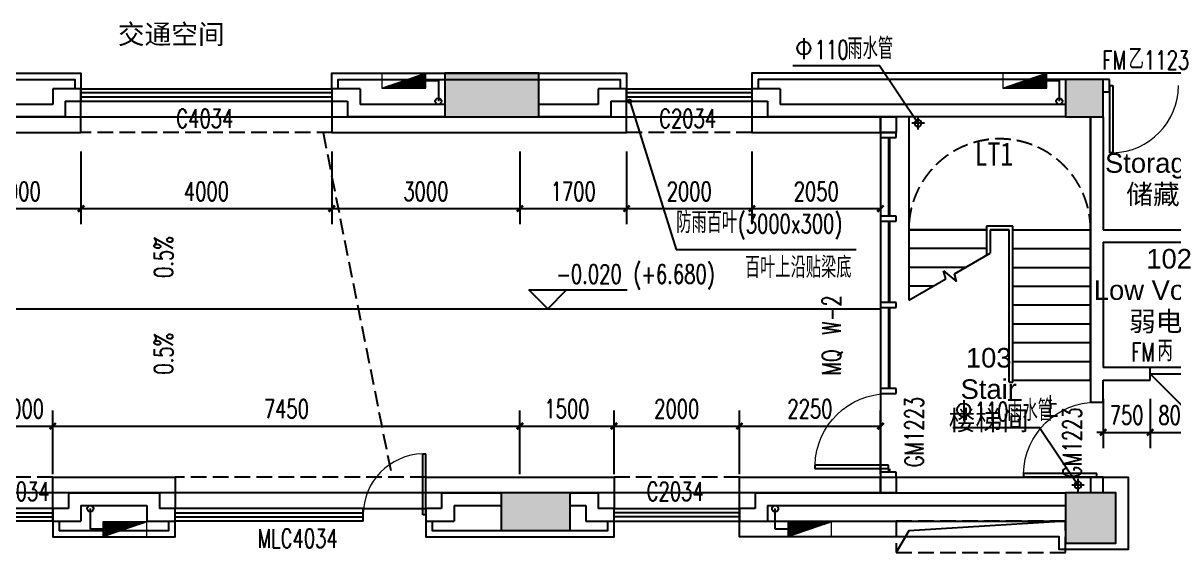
# Model space of a CAD drawing. Header units: inches. Extents: x -97096 to 280004, y -37912 to 97116.
# Drawn here: x -30424 to -12070, y 5089 to 13500 of the extents above; entities that cross this region are included whole.
import ezdxf
from ezdxf.enums import TextEntityAlignment as Align

# ---------------------------------------------------------------- set-up
doc = ezdxf.new("R2010")
doc.units = ezdxf.units.IN
doc.header["$LTSCALE"] = 1000
doc.header["$MEASUREMENT"] = 0
doc.linetypes.add('DASH', pattern=[0.35, 0.25, -0.1])
for name, color, linetype in [('3T_BAR', 7, 'Continuous'), ('A-DETL-NOTE', 1, 'Continuous'), ('COLUMN', 2, 'Continuous'), ('CURTWALL', 4, 'Continuous'), ('DIM_ELEV', 3, 'Continuous'), ('DIM_LEAD', 3, 'Continuous'), ('DIM_SYMB', 3, 'Continuous'), ('DOOR_FIRE', 4, 'Continuous'), ('DOOR_FIRE_TEXT', 7, 'Continuous'), ('PIPE', 3, 'Continuous'), ('PUB_DIM', 3, 'Continuous'), ('PUB_HATCH', 253, 'Continuous'), ('PUB_TEXT', 7, 'Continuous'), ('S-XP', 1, 'Continuous'), ('S-XP-LG', 32, 'Continuous'), ('SEE', 5, 'Continuous'), ('SLAB', 60, 'Continuous'), ('SPACE', 7, 'Continuous'), ('STAIR', 3, 'Continuous'), ('SURFACE', 6, 'Continuous'), ('SURFACE-INT', 62, 'Continuous'), ('WALL', 2, 'Continuous'), ('WINDOW', 4, 'Continuous'), ('WINDOW_TEXT', 7, 'Continuous')]:
    doc.layers.add(name, color=color, linetype=linetype)
doc.layers.add('S-XIAO', color=30, linetype='Continuous', lineweight=5)
doc.styles.add('510p-01$0$Arial_2', font='arial.ttf', dxfattribs={"height": 6.392964})
doc.styles.add('_TCH_DIM', font='SIMPLEX', dxfattribs={"bigfont": 'GBCBIG'})
doc.styles.add('_TCH_DIM_T3', font='SIMPLEX', dxfattribs={"width": 0.705882, "bigfont": 'GBCBIG'})
doc.styles.add('_TCH_WINDOW', font='SIMPLEX', dxfattribs={"bigfont": 'GBCBIG'})
doc.styles.add('DIMHT', font='', dxfattribs={"width": 0.8})
doc.styles.get('DIMHT').set_extended_font_data('SimHei')
doc.dimstyles.new('_TCH_ARCH&&100', dxfattribs={"dimtxt": 297.5, "dimasz": 100, "dimexe": 250, "dimexo": 300, "dimgap": 126.25, "dimtad": 1, "dimdec": 0, "dimzin": 0, "dimdsep": 46, "dimtxsty": '_TCH_DIM_T3', "dimblk": 'ARCHTICK', "dimcen": 0.09, "dimclrt": 7, "dimazin": 2, "dimtfac": 1, "dimtdec": 0, "dimtix": 1, "dimtmove": 2, "dimatfit": 3, "dimfxl": 1, "dimtolj": 1, "dimtzin": 0, "dimarcsym": 0})

# ---------------------------------------------------------------- blocks, each defined once
blk = doc.blocks.new('xiao2')
at = {"layer": 'S-XIAO', "linetype": 'Continuous'}
h = blk.add_hatch(dxfattribs=at)
h.set_pattern_fill('ANSI31', color=256, scale=10, angle=152.1447, style=0)
h.set_pattern_definition([(44.999815, (55471.2533, 434076.4532), (-0.8838806224, 0.8838863305), [])])
h.paths.add_polyline_path([(-345224, 932668), (-344524, 932668), (-344524, 932908)])
blk.add_lwpolyline([(-345224, 932668), (-344524, 932668), (-344524, 932908), (-345224, 932908)], close=True, dxfattribs=at)
at = {"layer": 'S-XP'}
for p, q in [((-344524, 932788), (-344324, 932788)), ((-344324, 932788), (-344324, 932458, -1000))]:
    blk.add_line(p, q, dxfattribs=at)
at = {"layer": 'S-XP-LG'}
blk.add_circle((-344324, 932458, -1000), 50, dxfattribs=at)
blk = doc.blocks.new('510p-01$0$material tag')
blk = doc.blocks.new('PIPE-110')
for p, q in [((86987.5, -205523.5), (87187.5, -205523.5)), ((87087.5, -205623.5), (87087.5, -205423.5))]:
    blk.add_line(p, q)
blk.add_circle((87087.5, -205523.5), 55)
blk = doc.blocks.new('PIPE-12F')
at = {"layer": 'DIM_SYMB'}
for points in [[(23788, -232894), (25171, -232894), (25786, -233813)], [(26338, -238669), (27721, -238669), (28336, -239588)]]:
    blk.add_lwpolyline(points, dxfattribs=at)
for points in [[(25786, -233813, 1), (25786, -233813, 1)], [(28336, -239588, 1), (28336, -239588, 1)]]:
    blk.add_lwpolyline(points, format="xyb", close=True, dxfattribs=at)
at = {"layer": 'PUB_TEXT'}
for p, q in [((23963, -232456), (23963, -232789)), ((26513, -238231), (26513, -238564))]:
    blk.add_line(p, q, dxfattribs=at)
for centre in [(23963, -232614), (26513, -238389)]:
    blk.add_circle(centre, 105, dxfattribs=at)
at = {"layer": 'PIPE', "xscale": -1}
for p in [(112874, -28290), (115424, -34065)]:
    blk.add_blockref('PIPE-110', p, dxfattribs=at)
at = {"layer": 'PUB_TEXT', "style": '_TCH_DIM', "width": 0.705882}
for p in [(24138, -232789), (26688, -238564)]:
    blk.add_text('110', height=297.5, dxfattribs=at).set_placement(p)
at = {"layer": 'PUB_TEXT', "style": '_TCH_DIM'}
for p in [(24658, -232789), (27208, -238564)]:
    blk.add_text('雨水管', height=337.6, dxfattribs=at).set_placement(p)
blk = doc.blocks.new('_ArchTick')
at = {"color": 0, "linetype": 'ByBlock', "const_width": 0.4}
blk.add_lwpolyline([(-0.5, -0.5), (0.5, 0.5)], dxfattribs=at)
blk = doc.blocks.new('*D201')
at = {"layer": 'Defpoints', "color": 0, "transparency": 16777216}
for p in [(-13200, 7800), (-12450, 7800), (-12450, 6967)]:
    blk.add_point(p, dxfattribs=at)
at = {"layer": 'PUB_DIM', "color": 0, "lineweight": -2, "transparency": 16777216}
for p, q in [((-13200, 7500), (-13200, 6717)), ((-12450, 7500), (-12450, 6717)), ((-13200, 6967), (-13300, 6967)), ((-13200, 6967), (-12450, 6967)), ((-12450, 6967), (-12350, 6967))]:
    blk.add_line(p, q, dxfattribs=at)
at = {"layer": 'PUB_DIM', "color": 0, "lineweight": -2, "transparency": 16777216, "xscale": 100, "yscale": 100, "zscale": 100}
blk.add_blockref('_ArchTick', (-13200, 6967), dxfattribs=at)
at = {"layer": 'PUB_DIM', "color": 0, "lineweight": -2, "transparency": 16777216, "xscale": 100, "yscale": 100, "zscale": 100, "rotation": 180}
blk.add_blockref('_ArchTick', (-12450, 6967), dxfattribs=at)
at = {"layer": 'PUB_DIM', "color": 7, "transparency": 16777216, "insert": (-12825, 7242), "char_height": 297.5, "attachment_point": 5, "style": '_TCH_DIM_T3'}
blk.add_mtext('\\A1;750', dxfattribs=at)
blk = doc.blocks.new('*D202')
at = {"layer": 'Defpoints', "color": 0, "transparency": 16777216}
for p in [(-12450, 7800), (-11650, 7800), (-11650, 6967)]:
    blk.add_point(p, dxfattribs=at)
at = {"layer": 'PUB_DIM', "color": 0, "lineweight": -2, "transparency": 16777216}
for p, q in [((-12450, 7500), (-12450, 6717)), ((-11650, 7500), (-11650, 6717)), ((-12450, 6967), (-11650, 6967))]:
    blk.add_line(p, q, dxfattribs=at)
at = {"layer": 'PUB_DIM', "color": 0, "lineweight": -2, "transparency": 16777216, "xscale": 100, "yscale": 100, "zscale": 100, "rotation": 180}
blk.add_blockref('_ArchTick', (-12450, 6967), dxfattribs=at)
at = {"layer": 'PUB_DIM', "color": 0, "lineweight": -2, "transparency": 16777216, "xscale": 100, "yscale": 100, "zscale": 100}
blk.add_blockref('_ArchTick', (-11650, 6967), dxfattribs=at)
at = {"layer": 'PUB_DIM', "color": 7, "transparency": 16777216, "insert": (-12050, 7242), "char_height": 297.5, "attachment_point": 5, "style": '_TCH_DIM_T3'}
blk.add_mtext('\\A1;800', dxfattribs=at)
blk = doc.blocks.new('*D360')
at = {"layer": 'Defpoints', "color": 0, "transparency": 16777216}
for p in [(-16750, 7067), (-19000, 6000), (-16750, 6000)]:
    blk.add_point(p, dxfattribs=at)
at = {"layer": 'PUB_DIM', "color": 0, "lineweight": -2, "transparency": 16777216}
for p, q in [((-19000, 6300), (-19000, 7317)), ((-16750, 6300), (-16750, 7317)), ((-19000, 7067), (-16750, 7067))]:
    blk.add_line(p, q, dxfattribs=at)
at = {"layer": 'PUB_DIM', "color": 0, "lineweight": -2, "transparency": 16777216, "xscale": 100, "yscale": 100, "zscale": 100, "rotation": 180}
blk.add_blockref('_ArchTick', (-19000, 7067), dxfattribs=at)
at = {"layer": 'PUB_DIM', "color": 0, "lineweight": -2, "transparency": 16777216, "xscale": 100, "yscale": 100, "zscale": 100}
blk.add_blockref('_ArchTick', (-16750, 7067), dxfattribs=at)
at = {"layer": 'PUB_DIM', "color": 7, "transparency": 16777216, "insert": (-17875, 7342), "char_height": 297.5, "attachment_point": 5, "style": '_TCH_DIM_T3'}
blk.add_mtext('\\A1;2250', dxfattribs=at)
blk = doc.blocks.new('*D361')
at = {"layer": 'Defpoints', "color": 0, "transparency": 16777216}
for p in [(-19000, 7067), (-21000, 6000), (-19000, 6000)]:
    blk.add_point(p, dxfattribs=at)
at = {"layer": 'PUB_DIM', "color": 0, "lineweight": -2, "transparency": 16777216}
for p, q in [((-21000, 6300), (-21000, 7317)), ((-19000, 6300), (-19000, 7317)), ((-21000, 7067), (-19000, 7067))]:
    blk.add_line(p, q, dxfattribs=at)
at = {"layer": 'PUB_DIM', "color": 0, "lineweight": -2, "transparency": 16777216, "xscale": 100, "yscale": 100, "zscale": 100, "rotation": 180}
blk.add_blockref('_ArchTick', (-21000, 7067), dxfattribs=at)
at = {"layer": 'PUB_DIM', "color": 0, "lineweight": -2, "transparency": 16777216, "xscale": 100, "yscale": 100, "zscale": 100}
blk.add_blockref('_ArchTick', (-19000, 7067), dxfattribs=at)
at = {"layer": 'PUB_DIM', "color": 7, "transparency": 16777216, "insert": (-20000, 7342), "char_height": 297.5, "attachment_point": 5, "style": '_TCH_DIM_T3'}
blk.add_mtext('\\A1;2000', dxfattribs=at)
blk = doc.blocks.new('*D362')
at = {"layer": 'Defpoints', "color": 0, "transparency": 16777216}
for p in [(-21000, 7067), (-22500, 6000), (-21000, 6000)]:
    blk.add_point(p, dxfattribs=at)
at = {"layer": 'PUB_DIM', "color": 0, "lineweight": -2, "transparency": 16777216}
for p, q in [((-22500, 6300), (-22500, 7317)), ((-21000, 6300), (-21000, 7317)), ((-22500, 7067), (-21000, 7067))]:
    blk.add_line(p, q, dxfattribs=at)
at = {"layer": 'PUB_DIM', "color": 0, "lineweight": -2, "transparency": 16777216, "xscale": 100, "yscale": 100, "zscale": 100, "rotation": 180}
blk.add_blockref('_ArchTick', (-22500, 7067), dxfattribs=at)
at = {"layer": 'PUB_DIM', "color": 0, "lineweight": -2, "transparency": 16777216, "xscale": 100, "yscale": 100, "zscale": 100}
blk.add_blockref('_ArchTick', (-21000, 7067), dxfattribs=at)
at = {"layer": 'PUB_DIM', "color": 7, "transparency": 16777216, "insert": (-21750, 7342), "char_height": 297.5, "attachment_point": 5, "style": '_TCH_DIM_T3'}
blk.add_mtext('\\A1;1500', dxfattribs=at)
blk = doc.blocks.new('*D363')
at = {"layer": 'Defpoints', "color": 0, "transparency": 16777216}
for p in [(-22500, 7067), (-29950, 6000), (-22500, 6000)]:
    blk.add_point(p, dxfattribs=at)
at = {"layer": 'PUB_DIM', "color": 0, "lineweight": -2, "transparency": 16777216}
for p, q in [((-29950, 6300), (-29950, 7317)), ((-22500, 6300), (-22500, 7317)), ((-29950, 7067), (-22500, 7067))]:
    blk.add_line(p, q, dxfattribs=at)
at = {"layer": 'PUB_DIM', "color": 0, "lineweight": -2, "transparency": 16777216, "xscale": 100, "yscale": 100, "zscale": 100, "rotation": 180}
blk.add_blockref('_ArchTick', (-29950, 7067), dxfattribs=at)
at = {"layer": 'PUB_DIM', "color": 0, "lineweight": -2, "transparency": 16777216, "xscale": 100, "yscale": 100, "zscale": 100}
blk.add_blockref('_ArchTick', (-22500, 7067), dxfattribs=at)
at = {"layer": 'PUB_DIM', "color": 7, "transparency": 16777216, "insert": (-26225, 7342), "char_height": 297.5, "attachment_point": 5, "style": '_TCH_DIM_T3'}
blk.add_mtext('\\A1;7450', dxfattribs=at)
blk = doc.blocks.new('*D364')
at = {"layer": 'Defpoints', "color": 0, "transparency": 16777216}
for p in [(-29950, 7067), (-30950, 6000), (-29950, 6000)]:
    blk.add_point(p, dxfattribs=at)
at = {"layer": 'PUB_DIM', "color": 0, "lineweight": -2, "transparency": 16777216}
for p, q in [((-30950, 6300), (-30950, 7317)), ((-29950, 6300), (-29950, 7317)), ((-30950, 7067), (-29950, 7067))]:
    blk.add_line(p, q, dxfattribs=at)
at = {"layer": 'PUB_DIM', "color": 0, "lineweight": -2, "transparency": 16777216, "xscale": 100, "yscale": 100, "zscale": 100, "rotation": 180}
blk.add_blockref('_ArchTick', (-30950, 7067), dxfattribs=at)
at = {"layer": 'PUB_DIM', "color": 0, "lineweight": -2, "transparency": 16777216, "xscale": 100, "yscale": 100, "zscale": 100}
blk.add_blockref('_ArchTick', (-29950, 7067), dxfattribs=at)
at = {"layer": 'PUB_DIM', "color": 7, "transparency": 16777216, "insert": (-30450, 7342), "char_height": 297.5, "attachment_point": 5, "style": '_TCH_DIM_T3'}
blk.add_mtext('\\A1;1000', dxfattribs=at)
blk = doc.blocks.new('*D371')
at = {"layer": 'Defpoints', "color": 0, "transparency": 16777216}
for p in [(-18800, 11750), (-16750, 11750), (-16750, 10538)]:
    blk.add_point(p, dxfattribs=at)
at = {"layer": 'PUB_DIM', "color": 0, "lineweight": -2, "transparency": 16777216}
for p, q in [((-18800, 11450), (-18800, 10288)), ((-16750, 11450), (-16750, 10288)), ((-18800, 10538), (-16750, 10538))]:
    blk.add_line(p, q, dxfattribs=at)
at = {"layer": 'PUB_DIM', "color": 0, "lineweight": -2, "transparency": 16777216, "xscale": 100, "yscale": 100, "zscale": 100, "rotation": 180}
blk.add_blockref('_ArchTick', (-18800, 10538), dxfattribs=at)
at = {"layer": 'PUB_DIM', "color": 0, "lineweight": -2, "transparency": 16777216, "xscale": 100, "yscale": 100, "zscale": 100}
blk.add_blockref('_ArchTick', (-16750, 10538), dxfattribs=at)
at = {"layer": 'PUB_DIM', "color": 7, "transparency": 16777216, "insert": (-17775, 10813), "char_height": 297.5, "attachment_point": 5, "style": '_TCH_DIM_T3'}
blk.add_mtext('\\A1;2050', dxfattribs=at)
blk = doc.blocks.new('*D372')
at = {"layer": 'Defpoints', "color": 0, "transparency": 16777216}
for p in [(-20800, 11750), (-18800, 11750), (-18800, 10538)]:
    blk.add_point(p, dxfattribs=at)
at = {"layer": 'PUB_DIM', "color": 0, "lineweight": -2, "transparency": 16777216}
for p, q in [((-20800, 11450), (-20800, 10288)), ((-18800, 11450), (-18800, 10288)), ((-20800, 10538), (-18800, 10538))]:
    blk.add_line(p, q, dxfattribs=at)
at = {"layer": 'PUB_DIM', "color": 0, "lineweight": -2, "transparency": 16777216, "xscale": 100, "yscale": 100, "zscale": 100, "rotation": 180}
blk.add_blockref('_ArchTick', (-20800, 10538), dxfattribs=at)
at = {"layer": 'PUB_DIM', "color": 0, "lineweight": -2, "transparency": 16777216, "xscale": 100, "yscale": 100, "zscale": 100}
blk.add_blockref('_ArchTick', (-18800, 10538), dxfattribs=at)
at = {"layer": 'PUB_DIM', "color": 7, "transparency": 16777216, "insert": (-19800, 10813), "char_height": 297.5, "attachment_point": 5, "style": '_TCH_DIM_T3'}
blk.add_mtext('\\A1;2000', dxfattribs=at)
blk = doc.blocks.new('*D373')
at = {"layer": 'Defpoints', "color": 0, "transparency": 16777216}
for p in [(-22500, 11750), (-20800, 11750), (-20800, 10538)]:
    blk.add_point(p, dxfattribs=at)
at = {"layer": 'PUB_DIM', "color": 0, "lineweight": -2, "transparency": 16777216}
for p, q in [((-22500, 11450), (-22500, 10288)), ((-20800, 11450), (-20800, 10288)), ((-22500, 10538), (-20800, 10538))]:
    blk.add_line(p, q, dxfattribs=at)
at = {"layer": 'PUB_DIM', "color": 0, "lineweight": -2, "transparency": 16777216, "xscale": 100, "yscale": 100, "zscale": 100, "rotation": 180}
blk.add_blockref('_ArchTick', (-22500, 10538), dxfattribs=at)
at = {"layer": 'PUB_DIM', "color": 0, "lineweight": -2, "transparency": 16777216, "xscale": 100, "yscale": 100, "zscale": 100}
blk.add_blockref('_ArchTick', (-20800, 10538), dxfattribs=at)
at = {"layer": 'PUB_DIM', "color": 7, "transparency": 16777216, "insert": (-21650, 10813), "char_height": 297.5, "attachment_point": 5, "style": '_TCH_DIM_T3'}
blk.add_mtext('\\A1;1700', dxfattribs=at)
blk = doc.blocks.new('*D374')
at = {"layer": 'Defpoints', "color": 0, "transparency": 16777216}
for p in [(-25500, 11750), (-22500, 11750), (-22500, 10538)]:
    blk.add_point(p, dxfattribs=at)
at = {"layer": 'PUB_DIM', "color": 0, "lineweight": -2, "transparency": 16777216}
for p, q in [((-25500, 11450), (-25500, 10288)), ((-22500, 11450), (-22500, 10288)), ((-25500, 10538), (-22500, 10538))]:
    blk.add_line(p, q, dxfattribs=at)
at = {"layer": 'PUB_DIM', "color": 0, "lineweight": -2, "transparency": 16777216, "xscale": 100, "yscale": 100, "zscale": 100, "rotation": 180}
blk.add_blockref('_ArchTick', (-25500, 10538), dxfattribs=at)
at = {"layer": 'PUB_DIM', "color": 0, "lineweight": -2, "transparency": 16777216, "xscale": 100, "yscale": 100, "zscale": 100}
blk.add_blockref('_ArchTick', (-22500, 10538), dxfattribs=at)
at = {"layer": 'PUB_DIM', "color": 7, "transparency": 16777216, "insert": (-24000, 10813), "char_height": 297.5, "attachment_point": 5, "style": '_TCH_DIM_T3'}
blk.add_mtext('\\A1;3000', dxfattribs=at)
blk = doc.blocks.new('*D375')
at = {"layer": 'Defpoints', "color": 0, "transparency": 16777216}
for p in [(-29500, 11750), (-25500, 11750), (-25500, 10538)]:
    blk.add_point(p, dxfattribs=at)
at = {"layer": 'PUB_DIM', "color": 0, "lineweight": -2, "transparency": 16777216}
for p, q in [((-29500, 11450), (-29500, 10288)), ((-25500, 11450), (-25500, 10288)), ((-29500, 10538), (-25500, 10538))]:
    blk.add_line(p, q, dxfattribs=at)
at = {"layer": 'PUB_DIM', "color": 0, "lineweight": -2, "transparency": 16777216, "xscale": 100, "yscale": 100, "zscale": 100, "rotation": 180}
blk.add_blockref('_ArchTick', (-29500, 10538), dxfattribs=at)
at = {"layer": 'PUB_DIM', "color": 0, "lineweight": -2, "transparency": 16777216, "xscale": 100, "yscale": 100, "zscale": 100}
blk.add_blockref('_ArchTick', (-25500, 10538), dxfattribs=at)
at = {"layer": 'PUB_DIM', "color": 7, "transparency": 16777216, "insert": (-27500, 10813), "char_height": 297.5, "attachment_point": 5, "style": '_TCH_DIM_T3'}
blk.add_mtext('\\A1;4000', dxfattribs=at)
blk = doc.blocks.new('*D376')
at = {"layer": 'Defpoints', "color": 0, "transparency": 16777216}
for p in [(-31500, 11750), (-29500, 11750), (-29500, 10538)]:
    blk.add_point(p, dxfattribs=at)
at = {"layer": 'PUB_DIM', "color": 0, "lineweight": -2, "transparency": 16777216}
for p, q in [((-31500, 11450), (-31500, 10288)), ((-29500, 11450), (-29500, 10288)), ((-31500, 10538), (-29500, 10538))]:
    blk.add_line(p, q, dxfattribs=at)
at = {"layer": 'PUB_DIM', "color": 0, "lineweight": -2, "transparency": 16777216, "xscale": 100, "yscale": 100, "zscale": 100, "rotation": 180}
blk.add_blockref('_ArchTick', (-31500, 10538), dxfattribs=at)
at = {"layer": 'PUB_DIM', "color": 0, "lineweight": -2, "transparency": 16777216, "xscale": 100, "yscale": 100, "zscale": 100}
blk.add_blockref('_ArchTick', (-29500, 10538), dxfattribs=at)
at = {"layer": 'PUB_DIM', "color": 7, "transparency": 16777216, "insert": (-30500, 10813), "char_height": 297.5, "attachment_point": 5, "style": '_TCH_DIM_T3'}
blk.add_mtext('\\A1;2000', dxfattribs=at)
blk = doc.blocks.new('_FZH')
blk.add_lwpolyline([(-0.5, -0.5), (0.5, -0.5), (0.5, 0.5), (-0.5, 0.5)], close=True)
at = {"layer": 'PUB_HATCH'}
blk.add_solid([(-0.5, -0.5), (0.5, -0.5), (-0.5, 0.5), (0.5, 0.5)], dxfattribs=at)
blk = doc.blocks.new('$TCHSYS$WIN2D')
for p, q in [((-0.5, 0.5), (0.5, 0.5)), ((-0.5, 0.5), (-0.5, -0.5)), ((0.5, 0.5), (0.5, -0.5)), ((0.5, 0.1667), (-0.5, 0.1667)), ((0.5, -0.1667), (-0.5, -0.1667)), ((-0.5, -0.5), (0.5, -0.5))]:
    blk.add_line(p, q)
blk = doc.blocks.new('$DorLib2D$00000114')
at = {"color": 0}
blk.add_line((0.5, 0), (-0.207, 0.707), dxfattribs=at)
blk.add_arc((0.5, 0), 1, 135, 180, dxfattribs=at)
blk = doc.blocks.new('$DorLib2D$00000001')
for p, q in [((0.45, 0.975), (0.5, 0.975)), ((0.45, 0), (0.45, 0.975)), ((0.5, 0), (0.5, 0.975)), ((0.5, 0), (0.45, 0))]:
    blk.add_line(p, q)
at = {"lineweight": 13}
blk.add_arc((0.475, 0), 0.975, 91.4693, 180, dxfattribs=at)

msp = doc.modelspace()

# ---------------------------------------------------------------- linework, layer by layer
at = {"layer": '3T_BAR'}
for p, q in [((-16750, 11750), (-16750, 11670)), ((-16500, 11750), (-16750, 11750)), ((-16500, 11670), (-16500, 11750)), ((-16750, 11670), (-16500, 11670)), ((-16750, 10415), (-16750, 10335)), ((-16500, 10415), (-16750, 10415)), ((-16750, 10335), (-16500, 10335)), ((-16500, 10335), (-16500, 10415)), ((-16750, 9040), (-16750, 8960)), ((-16500, 9040), (-16750, 9040)), ((-16500, 8960), (-16500, 9040)), ((-16750, 8960), (-16500, 8960)), ((-16750, 7665), (-16750, 7585)), ((-16500, 7665), (-16750, 7665)), ((-16750, 7585), (-16500, 7585)), ((-16500, 7585), (-16500, 7665)), ((-16750, 6330), (-16750, 6250)), ((-16500, 6330), (-16750, 6330)), ((-16750, 6250), (-16500, 6250)), ((-16500, 6250), (-16500, 6330))]:
    msp.add_line(p, q, dxfattribs=at)
for points in [[(-16500, 11750), (-16750, 11750), (-16750, 12000), (-16500, 12000)], [(-16500, 6000), (-16750, 6000), (-16750, 6250), (-16500, 6250)]]:
    msp.add_lwpolyline(points, close=True, dxfattribs=at)
at = {"layer": 'CURTWALL'}
for p, q in [((-16625, 11670), (-16625, 10415)), ((-16605, 11670), (-16605, 10415)), ((-16625, 10335), (-16625, 9040)), ((-16605, 10335), (-16605, 9040)), ((-16625, 8960), (-16625, 7665)), ((-16605, 8960), (-16605, 7665)), ((-16625, 6385), (-16625, 6330)), ((-16605, 6385), (-16605, 6330))]:
    msp.add_line(p, q, dxfattribs=at)
at = {"layer": 'DIM_ELEV'}
for p, q in [((-22055.9, 8939.9), (-22355.9, 9239.9)), ((-22355.9, 9239.9), (-20790.9, 9239.9)), ((-22055.9, 8939.9), (-21755.9, 9239.9))]:
    msp.add_line(p, q, dxfattribs=at)
at = {"layer": 'DIM_LEAD'}
for p, q in [((-20750, 12250), (-20011.2, 9887.1)), ((-20011.2, 9887.1), (-17140.2, 9887.1))]:
    msp.add_line(p, q, dxfattribs=at)
at = {"layer": 'DIM_LEAD', "const_width": 40}
msp.add_lwpolyline([(-20756, 12269.1, 1), (-20744, 12230.9, 1)], format="xyb", close=True, dxfattribs=at)
at = {"layer": 'DIM_SYMB'}
msp.add_line((-40500, 8939.9), (-16750, 8939.9), dxfattribs=at)
for points in [[(-14050, 7650.1, 0, 0, 0), (-14050, 11100.1, 0, 0, 0), (-15650, 11100.1, 0, 0, 0), (-15650, 9900.1, 80, 0, 0), (-15650, 9600.1, 0, 0, 0)], [(-27929, 10542.3, 0, 0, 0), (-27929, 9300, 80, 0, 0), (-27929, 9000, 0, 0, 0)], [(-27929, 7457.7, 0, 0, 0), (-27929, 8700, 80, 0, 0), (-27929, 9000, 0, 0, 0)]]:
    msp.add_lwpolyline(points, format="xyseb", dxfattribs=at)
msp.add_lwpolyline([(-13800, 5550), (-16301, 5397.2), (-16500, 5050)], dxfattribs=at)
at = {"layer": 'DIM_SYMB', "linetype": 'DASH'}
msp.add_lwpolyline([(-16500, 5050), (-13800, 5050), (-13800, 5550), (-16500, 5550)], close=True, dxfattribs=at)
at = {"layer": 'DOOR_FIRE'}
for p, q in [((-11650, 8000), (-12450, 8000)), ((-12450, 7900, 100), (-11650, 7900, 100))]:
    msp.add_line(p, q, dxfattribs=at)
at = {"layer": 'SEE', "linetype": 'DASH'}
for p, q in [((-18800, 11750), (-20800, 11750)), ((-29950, 6250), (-30950, 6250)), ((-24000, 6250), (-28000, 6250)), ((-19000, 6250), (-21000, 6250))]:
    msp.add_line(p, q, dxfattribs=at)
msp.add_lwpolyline([(-25487.6, 11750), (-29500, 11750)], dxfattribs=at)
at = {"layer": 'SLAB'}
msp.add_lwpolyline([(-16750, 30000), (-16750, 24000), (-47200, 24000), (-47200, 12000), (-16750, 12000.1), (-16750, 6000), (-41200, 6000), (-41200, -5856.5), (-40402.5, -9843.9), (-21183.1, -6000), (-9380, -6000), (-9380, 40), (-7030.7, 40), (-6722.7, -1500), (6722.7, -1500)], dxfattribs=at)
at = {"layer": 'STAIR'}
for p, q in [((-13800, 12000.1), (-16300, 12000.1)), ((-16300, 12000.1), (-16300, 10200.1)), ((-13400, 10200.1), (-13400, 12000)), ((-16300, 10200.1), (-16300, 9074.8)), ((-15060, 10200.1), (-16300, 10200.1)), ((-16300, 10200.1), (-15060, 10200.1)), ((-14640, 10260.1), (-15060, 10260.1)), ((-15060, 10260.1), (-15060, 9790.7)), ((-15000, 10200.1), (-15000, 9825.3)), ((-14700, 10200.1), (-15000, 10200.1)), ((-15000, 10200.1), (-15000, 9825.3)), ((-15000, 10200.1), (-14700, 10200.1)), ((-14700, 7800.1), (-14700, 10200.1)), ((-14700, 7770.1), (-14700, 10200.1)), ((-14640, 7770.1), (-14640, 10260.1)), ((-14640, 10200.1), (-13400, 10200.1)), ((-14640, 10200.1), (-13400, 10200.1)), ((-13400, 7800.1), (-13400, 10200.1)), ((-15060, 9900.1), (-16300, 9900.1)), ((-15572.2, 9495), (-15000, 9825.3)), ((-14640, 9900.1), (-13400, 9900.1)), ((-15390.2, 9600.1), (-16300, 9600.1)), ((-15710.5, 9415.1), (-15745.5, 9545.5)), ((-15745.5, 9545.5), (-15539.4, 9372.6)), ((-14640, 9600.1), (-13400, 9600.1)), ((-16300, 9074.8), (-15710.5, 9415.1)), ((-15539.4, 9372.6), (-15572.2, 9495)), ((-15909.8, 9300.1), (-16300, 9300.1)), ((-14640, 9300.1), (-13400, 9300.1)), ((-14640, 9000.1), (-13400, 9000.1)), ((-14640, 8700.1), (-13400, 8700.1)), ((-14640, 8400.1), (-13400, 8400.1)), ((-14640, 8100.1), (-13400, 8100.1)), ((-14700, 7770.1), (-14640, 7770.1)), ((-14640, 7800.1), (-13400, 7800.1))]:
    msp.add_line(p, q, dxfattribs=at)
at = {"layer": 'STAIR', "linetype": 'DASH'}
msp.add_line((-25640.1, 11750), (-24540.1, 6250), dxfattribs=at)
msp.add_arc((-14850, 10200.1), 1450, 359.99721, 180.00279, dxfattribs=at)
at = {"layer": 'SURFACE'}
for points in [[(-33900, 12250), (-33900, 11750), (-29500, 11750), (-29500, 12250)], [(-25500, 12250), (-25500, 11750), (-20800, 11750), (-20800, 12250)], [(-18800, 12250), (-18800, 11750), (-16500, 11750)], [(-29950, 5750), (-29950, 6250), (-28000, 6250), (-28000, 5750)], [(-24000, 5750), (-24000, 6250), (-21000, 6250), (-21000, 5750)], [(-19000, 5750), (-19000, 6250), (-13400, 6250)]]:
    msp.add_lwpolyline(points, dxfattribs=at)
at = {"layer": 'SURFACE-INT'}
for points in [[(-33900, 12449.9), (-33900, 12699.9), (-29500, 12699.9), (-29500, 12450)], [(-25500, 12450), (-25500, 12700), (-20799.9, 12700), (-20799.9, 12450)], [(-11684.3, 12600), (-11704.3, 12700), (-18799.9, 12700), (-18799.9, 12450)], [(-33800, 12449.9), (-33800, 12599.9), (-29600, 12599.9), (-29600, 12450)], [(-25400, 12450), (-25400, 12600), (-20899.9, 12600), (-20899.9, 12450)], [(-13300, 12600), (-18699.9, 12600), (-18699.9, 12450)], [(-16500, 6250), (-12800, 6250), (-12800, 5100), (-13900, 5100), (-13900, 5300), (-19000, 5300), (-19000, 5550)], [(-29950, 5550), (-29950, 5300), (-28000, 5300), (-28000, 5550)], [(-29850, 5550), (-29850, 5400), (-28100, 5400), (-28100, 5550)], [(-24000, 5550), (-24000, 5300), (-21000, 5300), (-21000, 5550)], [(-23900, 5550), (-23900, 5400), (-21100, 5400), (-21100, 5550)], [(-18550, 5550), (-13800, 5550)]]:
    msp.add_lwpolyline(points, dxfattribs=at)
at = {"layer": 'WALL'}
for p, q in [((-13100, 12600), (-13200, 12600)), ((-13100, 12400), (-13100, 12600)), ((-29950, 12450), (-29950, 12200)), ((-29500, 12450), (-29950, 12450)), ((-29500, 12250), (-29500, 12450)), ((-25050, 12450), (-25500, 12450)), ((-25500, 12450), (-25500, 12250)), ((-25050, 12450), (-25050, 12200)), ((-21250, 12450), (-21250, 12200)), ((-20800, 12450), (-21250, 12450)), ((-20800, 12250), (-20800, 12450)), ((-18350, 12450), (-18800, 12450)), ((-18800, 12450), (-18800, 12250)), ((-18350, 12450), (-18350, 12200)), ((-13200, 12400), (-13100, 12400)), ((-29950, 12200), (-31200, 12200)), ((-29750, 12250), (-29750, 12000)), ((-29750, 12250), (-29500, 12250)), ((-25500, 12250), (-25250, 12250)), ((-25250, 12250), (-25250, 12000)), ((-23700, 12200), (-25050, 12200)), ((-21250, 12200), (-22200, 12200)), ((-21050, 12250), (-21050, 12000)), ((-21050, 12250), (-20800, 12250)), ((-18800, 12250), (-18550, 12250)), ((-18550, 12250), (-18550, 12000)), ((-13800, 12200), (-18350, 12200)), ((-29750, 12000), (-31200, 12000)), ((-23700, 12000), (-25250, 12000)), ((-23700, 12000), (-23700, 12000)), ((-23100, 12000), (-23100, 12000)), ((-22500, 12000), (-22500, 12000)), ((-21050, 12000), (-22200, 12000)), ((-13800, 12000), (-18550, 12000)), ((-13400, 12000), (-13400, 10200)), ((-13200, 12000), (-13200, 10200)), ((-13400, 10200), (-13400, 7800)), ((-13200, 10200), (-11408.3, 10200)), ((-13200, 10000), (-11368.3, 10000)), ((-13200, 10000), (-13200, 8000)), ((-12450, 8000), (-13200, 8000)), ((-12450, 7800), (-12450, 8000)), ((-13400, 7800), (-13400, 7450)), ((-13200, 7800), (-12450, 7800)), ((-13200, 7450), (-13200, 7800)), ((-13400, 7450), (-13200, 7450)), ((-13200, 6250), (-13400, 6250)), ((-13400, 6250), (-13400, 6000)), ((-13200, 6000), (-13200, 6250)), ((-29700, 6000), (-29700, 5750)), ((-29700, 6000), (-28250, 6000)), ((-28250, 6000), (-28250, 5750)), ((-23750, 6000), (-23750, 5750)), ((-23750, 6000), (-22800, 6000)), ((-21700, 6000), (-21250, 6000)), ((-21250, 6000), (-21250, 5750)), ((-18750, 6000), (-18750, 5750)), ((-18750, 6000), (-13800, 6000)), ((-29700, 5750), (-29950, 5750)), ((-29950, 5750), (-29950, 5550)), ((-29500, 5800), (-29500, 5550)), ((-29500, 5800), (-28450, 5800)), ((-28450, 5800), (-28450, 5550)), ((-28000, 5750), (-28250, 5750)), ((-28000, 5550), (-28000, 5750)), ((-23750, 5750), (-24000, 5750)), ((-24000, 5750), (-24000, 5550)), ((-23550, 5800), (-23550, 5550)), ((-23550, 5800), (-22800, 5800)), ((-21700, 5800), (-21450, 5800)), ((-21450, 5800), (-21450, 5550)), ((-21000, 5750), (-21250, 5750)), ((-21000, 5550), (-21000, 5750)), ((-18750, 5750), (-19000, 5750)), ((-19000, 5750), (-19000, 5550)), ((-18550, 5800), (-18550, 5550)), ((-18550, 5800), (-13800, 5800)), ((-29950, 5550), (-29500, 5550)), ((-28450, 5550), (-28000, 5550)), ((-24000, 5550), (-23550, 5550)), ((-21450, 5550), (-21000, 5550)), ((-19000, 5550), (-18550, 5550))]:
    msp.add_line(p, q, dxfattribs=at)
at = {"layer": 'WINDOW'}
msp.add_line((-25000, 5750), (-24000, 5750), dxfattribs=at)

# ---------------------------------------------------------------- block references
for p, rotation in [((320527.1, -920207.1), 0.0001850067465493368), ((330427.1, -920207.1), 0.0001850067465493368), ((-373677.1, 938207.1), 180.0001850067466), ((-362757.1, 938207.1), 180.0001850067466)]:
    msp.add_blockref('xiao2', p, dxfattribs=dict(rotation=rotation))
at = {"layer": 'A-DETL-NOTE'}
ref = msp.add_blockref('510p-01$0$material tag', (-208439.6, -61511.5), dxfattribs=dict(at, xscale=3.125, yscale=3.125, zscale=3.125))
ref.add_attrib('ROOM_TAG', '127', dxfattribs={"layer": '0', "height": 312.5, "style": '510p-01$0$Arial_2'}).set_placement((-28059.9, 14320.7), align=Align.MIDDLE_CENTER)
ref.add_attrib('NAME_ENG', 'Circulation', dxfattribs={"layer": '0', "height": 312.5, "style": '510p-01$0$Arial_2'}).set_placement((-28059.9, 13820.7), align=Align.MIDDLE_CENTER)
ref.add_attrib('NAME_CN', '交通空间', dxfattribs={"layer": '0', "height": 312.5, "style": '510p-01$0$Arial_2'}).set_placement((-28059.9, 13320.7), align=Align.MIDDLE_CENTER)
ref = msp.add_blockref('510p-01$0$material tag', (-192785.2, -64066.3), dxfattribs=dict(at, xscale=3.125, yscale=3.125, zscale=3.125))
ref.add_attrib('NAME_ENG', 'Storage', dxfattribs={"layer": '0', "height": 312.5, "style": '510p-01$0$Arial_2'}).set_placement((-12405.6, 11265.9), align=Align.MIDDLE_CENTER)
ref.add_attrib('NAME_CN', '储藏', dxfattribs={"layer": '0', "height": 312.5, "style": '510p-01$0$Arial_2'}).set_placement((-12405.6, 10765.9), align=Align.MIDDLE_CENTER)
ref = msp.add_blockref('510p-01$0$material tag', (-192527.3, -66094.7), dxfattribs=dict(at, xscale=3.125, yscale=3.125, zscale=3.125))
ref.add_attrib('ROOM_TAG', '102', dxfattribs={"layer": '0', "height": 312.5, "style": '510p-01$0$Arial_2'}).set_placement((-12147.6, 9737.5), align=Align.MIDDLE_CENTER)
ref.add_attrib('NAME_ENG', 'Low Voltage', dxfattribs={"layer": '0', "height": 312.5, "style": '510p-01$0$Arial_2'}).set_placement((-12147.6, 9237.5), align=Align.MIDDLE_CENTER)
ref.add_attrib('NAME_CN', '弱电井', dxfattribs={"layer": '0', "height": 312.5, "style": '510p-01$0$Arial_2'}).set_placement((-12147.6, 8737.5), align=Align.MIDDLE_CENTER)
ref = msp.add_blockref('510p-01$0$material tag', (-195404.2, -67675.3), dxfattribs=dict(at, xscale=3.125, yscale=3.125, zscale=3.125))
ref.add_attrib('ROOM_TAG', '103', dxfattribs={"layer": '0', "height": 312.5, "style": '510p-01$0$Arial_2'}).set_placement((-15024.6, 8156.9), align=Align.MIDDLE_CENTER)
ref.add_attrib('NAME_ENG', 'Stair', dxfattribs={"layer": '0', "height": 312.5, "style": '510p-01$0$Arial_2'}).set_placement((-15024.6, 7656.9), align=Align.MIDDLE_CENTER)
ref.add_attrib('NAME_CN', '楼梯间', dxfattribs={"layer": '0', "height": 312.5, "style": '510p-01$0$Arial_2'}).set_placement((-15024.6, 7156.9), align=Align.MIDDLE_CENTER)
at = {"layer": 'COLUMN'}
for p, xscale, yscale, zscale in [((-22950, 12350), 1500.000000000131, 700.0000000000146, 700.0000000000146), ((-13500, 12300), 600, 600, 600)]:
    msp.add_blockref('_FZH', p, dxfattribs=dict(at, xscale=xscale, yscale=yscale, zscale=zscale))
for p, xscale, yscale, zscale, rotation in [((-22250, 5700), 1099.999999999531, 600.0000000005093, 600.0000000005093, 359.9999999999788), ((-13400, 5600), 799.9999999999382, 799.9999999999382, 799.9999999999382, 2.605510395055114e-12)]:
    msp.add_blockref('_FZH', p, dxfattribs=dict(at, xscale=xscale, yscale=yscale, zscale=zscale, rotation=rotation))
at = {"layer": 'DOOR_FIRE', "zscale": 200}
for name, p, xscale, yscale in [('$DorLib2D$00000001', (-12550, 12500), -1100, -1100), ('$DorLib2D$00000114', (-12050, 7900), -800, -800)]:
    msp.add_blockref(name, p, dxfattribs=dict(at, xscale=xscale, yscale=yscale))
at = {"layer": 'DOOR_FIRE'}
ref = msp.add_blockref('$DorLib2D$00000001', (-16625, 6985), dxfattribs=dict(at, xscale=1200, yscale=-1200, zscale=250, rotation=270.0000000000063))
ref.add_attrib('A', 'GM1223', (-16063.7, 6410), dxfattribs={"layer": 'DOOR_FIRE_TEXT', "height": 297.5, "rotation": 90, "style": '_TCH_WINDOW', "width": 0.705882})
ref = msp.add_blockref('$DorLib2D$00000001', (-13300, 6850), dxfattribs=dict(at, xscale=1200, yscale=-1200, zscale=200, rotation=270))
ref.add_attrib('A', 'GM1223', (-13547.6, 6240.5), dxfattribs={"layer": 'DOOR_FIRE_TEXT', "height": 297.5, "rotation": 90, "style": '_TCH_WINDOW', "width": 0.705882})
at = {"layer": 'PIPE'}
msp.add_blockref('PIPE-12F', (-41936.4, 245713.5), dxfattribs=at)
at = {"layer": 'WINDOW'}
ref = msp.add_blockref('$TCHSYS$WIN2D', (-27500, 12350), dxfattribs=dict(at, xscale=-4000, yscale=-200, zscale=-4000, rotation=180))
ref.add_attrib('A', 'C4034', (-27980, 11826.2), dxfattribs={"layer": 'WINDOW_TEXT', "height": 297.5, "style": '_TCH_WINDOW', "width": 0.705882})
ref = msp.add_blockref('$TCHSYS$WIN2D', (-19800, 12350), dxfattribs=dict(at, xscale=-2000, yscale=-200, zscale=-2000, rotation=180))
ref.add_attrib('A', 'C2034', (-20280, 11826.2), dxfattribs={"layer": 'WINDOW_TEXT', "height": 297.5, "style": '_TCH_WINDOW', "width": 0.705882})
for name, p, xscale, yscale, zscale in [('$DorLib2D$00000001', (-24500, 5650), 1000, 1000, 1000), ('$TCHSYS$WIN2D', (-26500, 5650), -3000, -200, -3000)]:
    msp.add_blockref(name, p, dxfattribs=dict(at, xscale=xscale, yscale=yscale, zscale=zscale))
ref = msp.add_blockref('$TCHSYS$WIN2D', (-30450, 5650), dxfattribs=dict(at, xscale=-1000, yscale=-200, zscale=-1000))
ref.add_attrib('A', 'C1034', (-30910, 5876.2), dxfattribs={"layer": 'WINDOW_TEXT', "height": 297.5, "style": '_TCH_WINDOW', "width": 0.705882})
ref = msp.add_blockref('$TCHSYS$WIN2D', (-20000, 5650), dxfattribs=dict(at, xscale=2000, yscale=-200, zscale=2000))
ref.add_attrib('A', 'C2034', (-20480, 5876.2), dxfattribs={"layer": 'WINDOW_TEXT', "height": 297.5, "style": '_TCH_WINDOW', "width": 0.705882})

# ---------------------------------------------------------------- texts
at = {"layer": 'DOOR_FIRE_TEXT', "style": '_TCH_WINDOW', "width": 0.705882}
for s, p in [('FM', (-13212.9, 12758.7)), ('1123', (-12547.1, 12758.7)), ('FM', (-12752.9, 8100))]:
    msp.add_text(s, height=297.5, dxfattribs=at).set_placement(p)
at = {"layer": 'DOOR_FIRE_TEXT', "style": '_TCH_WINDOW'}
for s, p in [('乙', (-12792.9, 12758.7)), ('丙', (-12332.9, 8100))]:
    msp.add_text(s, height=337.6, dxfattribs=at).set_placement(p)
at = {"layer": 'PUB_TEXT', "style": '_TCH_DIM'}
for s, height, p in [('防雨百叶', 337.59, (-20008.2, 10148)), ('百叶上沿贴梁底', 337.59, (-18913.3, 9432.1)), ('上', 337.6, (-14154.3, 7195.1))]:
    msp.add_text(s, height=height, dxfattribs=at).set_placement(p)
at = {"layer": 'PUB_TEXT', "style": '_TCH_DIM', "width": 0.705882}
for s, p in [('(3000x300)', (-19025.2, 10148)), ('-0.020', (-21920.9, 9344.9)), ('(+6.680)', (-20690.9, 9344.9))]:
    msp.add_text(s, height=297.5, dxfattribs=at).set_placement(p)
for p in [(-28034, 9431.2), (-28034, 7888.8)]:
    msp.add_text('0.5%', height=297.5, rotation=90, dxfattribs=at).set_placement(p)
at = {"layer": 'SPACE', "style": 'DIMHT', "width": 0.8}
msp.add_text('LT1', height=375.53, dxfattribs=at).set_placement((-15248.3, 11221.1))
at = {"layer": 'WINDOW_TEXT', "style": '_TCH_WINDOW', "width": 0.705882}
for s, p in [('W-2', (-17380.5, 8524.5)), ('MQ', (-17380.5, 7874.5))]:
    msp.add_text(s, height=297.5, rotation=90, dxfattribs=at).set_placement(p)
msp.add_text('MLC4034', height=297.5, dxfattribs=at).set_placement((-26685, 5126.2))

# ---------------------------------------------------------------- dimensions: what is measured, and where the dimension line sits
at = {"layer": 'PUB_DIM'}
for p1, p2, distance, picture, middle in [((-31500, 11749.9), (-29500, 11749.9), -1212.2, '*D376', (-30500, 10812.8)), ((-29500, 11749.9), (-25500, 11749.9), -1212.2, '*D375', (-27500, 10812.8)), ((-25500, 11749.9), (-22500, 11749.9), -1212.2, '*D374', (-24000, 10812.8)), ((-22500, 11749.9), (-20800, 11749.9), -1212.2, '*D373', (-21650, 10812.8)), ((-20800, 11749.9), (-18799.9, 11749.9), -1212.2, '*D372', (-19800, 10812.8)), ((-18799.9, 11749.9), (-16750, 11749.9), -1212.2, '*D371', (-17775, 10812.8)), ((-13200, 7800), (-12450, 7800), -832.6, '*D201', (-12825, 7242.4)), ((-12450, 7800), (-11650, 7800), -832.6, '*D202', (-12050, 7242.4)), ((-30950, 6000), (-29950, 6000), 1066.8, '*D364', (-30450, 7341.8)), ((-29950, 6000), (-22500, 6000), 1066.8, '*D363', (-26225, 7341.8)), ((-22500, 6000), (-21000, 6000), 1066.8, '*D362', (-21750, 7341.8)), ((-21000, 6000), (-19000, 6000), 1066.8, '*D361', (-20000, 7341.8)), ((-19000, 6000), (-16750, 6000), 1066.8, '*D360', (-17875, 7341.8))]:
    dim = msp.add_aligned_dim(p1=p1, p2=p2, distance=distance, dimstyle='_TCH_ARCH&&100', dxfattribs=at)
    dim.commit()
    dim.dimension.update_dxf_attribs({"geometry": picture, "text_midpoint": middle})

doc.saveas('drawing.dxf')
